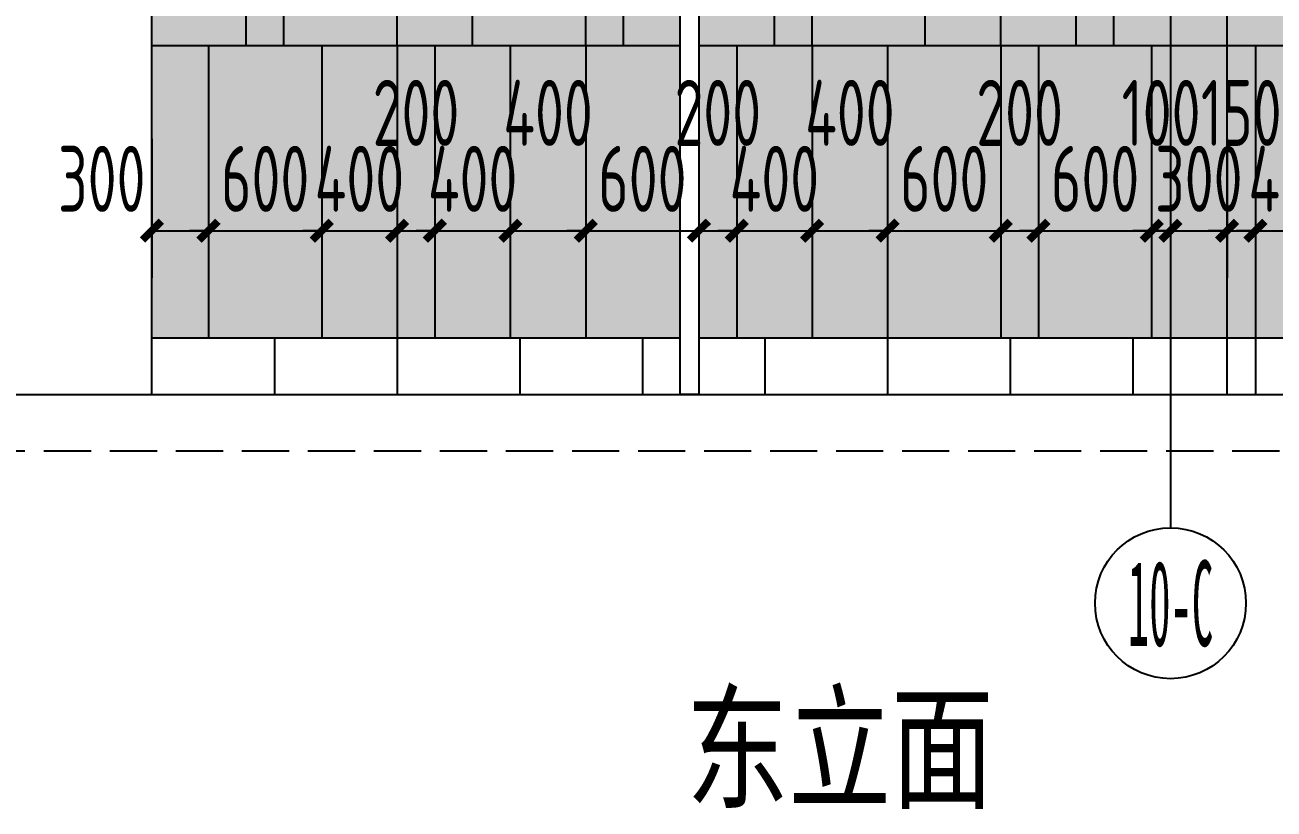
# Model space of a CAD drawing. Extents: x -863035 to 270371, y -8918 to 240488.
# Drawn here: x -26369 to -19747, y 146873 to 151032 of the extents above; entities that cross this region are included whole.
import ezdxf
from ezdxf.enums import TextEntityAlignment as Align

# ---------------------------------------------------------------- set-up
doc = ezdxf.new("R2010")
doc.units = 0
doc.header["$LTSCALE"] = 1000
doc.header["$MEASUREMENT"] = 0
doc.linetypes.add('109-34 轴网$0$L1$0$$AUDIT_BAD_LTYPE1', pattern=[0])
doc.linetypes.add('DASH', pattern=[0.35, 0.25, -0.1])
for name, color, linetype in [('01-标注_尺寸', 124, 'Continuous'), ('01-标注_轴线坐标', 132, 'Continuous'), ('02-TEXT_轴号', 7, 'Continuous'), ('05-填充_156', 156, 'Continuous'), ('A-C_窗', 140, 'Continuous'), ('A_AXIS-轴线', 36, 'Continuous'), ('AXIS_TEXT', 7, 'Continuous'), ('E-墙面分格', 146, 'Continuous'), ('E-立面轮廓', 241, 'Continuous')]:
    doc.layers.add(name, color=color, linetype=linetype)
doc.styles.add('_TCH_AXIS', font='STXIHEI.TTF')
doc.styles.add('_TCH_DIM_T3', font='ROS1', dxfattribs={"width": 0.75, "bigfont": 'JD'})
doc.styles.add('_TCH_LABEL', font='', dxfattribs={"width": 0.75})
doc.styles.add('COMPLEX', font='COMPLEX')
doc.styles.get('_TCH_LABEL').set_extended_font_data('SimSun')
doc.dimstyles.new('_TCH_ARCH&&100', dxfattribs={"dimtxt": 350, "dimasz": 100, "dimexe": 250, "dimexo": 300, "dimgap": 100, "dimtad": 1, "dimdec": 0, "dimzin": 0, "dimdsep": 46, "dimtxsty": '_TCH_DIM_T3', "dimblk": 'ARCHTICK', "dimcen": 0.09, "dimclrt": 7, "dimazin": 2, "dimtfac": 1, "dimtdec": 0, "dimtix": 1, "dimtmove": 2, "dimatfit": 3, "dimfxl": 0, "dimtolj": 1, "dimtzin": 0, "dimarcsym": 0})

# ---------------------------------------------------------------- blocks, each defined once
blk = doc.blocks.new('*U106')
at = {"layer": 'E-墙面分格'}
blk.add_line((0, 150), (0, -150), dxfattribs=at)
blk = doc.blocks.new('*U107')
at = {"layer": 'E-墙面分格', "color": 0, "linetype": 'ByBlock', "lineweight": -2, "transparency": 16777216}
for p in [(0, 0), (650, 0), (1300, 0), (1950, 0), (2600, 0), (3250, 0), (3900, 0), (4550, 0), (5200, 0)]:
    blk.add_blockref('*U106', p, dxfattribs=at)
blk = doc.blocks.new('_AXISO')
blk.add_circle((0, 0), 0.5)
at = {"layer": 'AXIS_TEXT', "style": 'COMPLEX', "width": 1.041667}
blk.add_attdef('A', text='', height=0.56, dxfattribs=at).set_placement((-0.25, -0.28), (0.25, -0.28), align=Align.FIT)
blk = doc.blocks.new('_ArchTick')
at = {"color": 0, "linetype": 'ByBlock', "const_width": 0.4}
blk.add_lwpolyline([(-0.5, -0.5), (0.5, 0.5)], dxfattribs=at)
blk = doc.blocks.new('*D1399')
at = {"layer": '01-标注_尺寸', "color": 0, "linetype": '109-34 轴网$0$L1$0$$AUDIT_BAD_LTYPE1', "lineweight": -2, "transparency": 16777216}
for p, q in [((-25695.7, 150427.4), (-25695.7, 149690.3)), ((-25395.7, 150427.4), (-25395.7, 149690.3)), ((-25695.7, 149940.3), (-25395.7, 149940.3))]:
    blk.add_line(p, q, dxfattribs=at)
at = {"layer": 'Defpoints', "color": 0, "linetype": '109-34 轴网$0$L1$0$$AUDIT_BAD_LTYPE1', "transparency": 16777216}
for p in [(-25695.7, 150727.4), (-25395.7, 150727.4), (-25395.7, 149940.3)]:
    blk.add_point(p, dxfattribs=at)
at = {"layer": '01-标注_尺寸', "color": 0, "linetype": '109-34 轴网$0$L1$0$$AUDIT_BAD_LTYPE1', "lineweight": -2, "transparency": 16777216, "xscale": 100, "yscale": 100, "zscale": 100, "rotation": 180}
blk.add_blockref('_ArchTick', (-25695.7, 149940.3), dxfattribs=at)
at = {"layer": '01-标注_尺寸', "color": 0, "linetype": '109-34 轴网$0$L1$0$$AUDIT_BAD_LTYPE1', "lineweight": -2, "transparency": 16777216, "xscale": 100, "yscale": 100, "zscale": 100}
blk.add_blockref('_ArchTick', (-25395.7, 149940.3), dxfattribs=at)
at = {"layer": '01-标注_尺寸', "color": 7, "linetype": '109-34 轴网$0$L1$0$$AUDIT_BAD_LTYPE1', "transparency": 16777216, "insert": (-25961.7, 150215.3), "char_height": 350, "attachment_point": 5, "style": '_TCH_DIM_T3'}
blk.add_mtext('\\A1;300', dxfattribs=at)
blk = doc.blocks.new('*D1400')
at = {"layer": '01-标注_尺寸', "color": 0, "linetype": '109-34 轴网$0$L1$0$$AUDIT_BAD_LTYPE1', "lineweight": -2, "transparency": 16777216}
for p, q in [((-25395.7, 150427.4), (-25395.7, 149690.3)), ((-24795.7, 150427.4), (-24795.7, 149690.3)), ((-25395.7, 149940.3), (-25495.7, 149940.3)), ((-25395.7, 149940.3), (-24795.7, 149940.3)), ((-24795.7, 149940.3), (-24695.7, 149940.3))]:
    blk.add_line(p, q, dxfattribs=at)
at = {"layer": 'Defpoints', "color": 0, "linetype": '109-34 轴网$0$L1$0$$AUDIT_BAD_LTYPE1', "transparency": 16777216}
for p in [(-25395.7, 150727.4), (-24795.7, 150727.4), (-24795.7, 149940.3)]:
    blk.add_point(p, dxfattribs=at)
at = {"layer": '01-标注_尺寸', "color": 0, "linetype": '109-34 轴网$0$L1$0$$AUDIT_BAD_LTYPE1', "lineweight": -2, "transparency": 16777216, "xscale": 100, "yscale": 100, "zscale": 100}
blk.add_blockref('_ArchTick', (-25395.7, 149940.3), dxfattribs=at)
at = {"layer": '01-标注_尺寸', "color": 0, "linetype": '109-34 轴网$0$L1$0$$AUDIT_BAD_LTYPE1', "lineweight": -2, "transparency": 16777216, "xscale": 100, "yscale": 100, "zscale": 100, "rotation": 180}
blk.add_blockref('_ArchTick', (-24795.7, 149940.3), dxfattribs=at)
at = {"layer": '01-标注_尺寸', "color": 7, "linetype": '109-34 轴网$0$L1$0$$AUDIT_BAD_LTYPE1', "transparency": 16777216, "insert": (-25095.7, 150215.3), "char_height": 350, "attachment_point": 5, "style": '_TCH_DIM_T3'}
blk.add_mtext('\\A1;600', dxfattribs=at)
blk = doc.blocks.new('*D1401')
at = {"layer": '01-标注_尺寸', "color": 0, "linetype": '109-34 轴网$0$L1$0$$AUDIT_BAD_LTYPE1', "lineweight": -2, "transparency": 16777216}
for p, q in [((-24795.7, 150427.4), (-24795.7, 149690.3)), ((-24395.7, 150427.4), (-24395.7, 149690.3)), ((-24795.7, 149940.3), (-24895.7, 149940.3)), ((-24795.7, 149940.3), (-24395.7, 149940.3)), ((-24395.7, 149940.3), (-24295.7, 149940.3))]:
    blk.add_line(p, q, dxfattribs=at)
at = {"layer": 'Defpoints', "color": 0, "linetype": '109-34 轴网$0$L1$0$$AUDIT_BAD_LTYPE1', "transparency": 16777216}
for p in [(-24795.7, 150727.4), (-24395.7, 150727.4), (-24395.7, 149940.3)]:
    blk.add_point(p, dxfattribs=at)
at = {"layer": '01-标注_尺寸', "color": 0, "linetype": '109-34 轴网$0$L1$0$$AUDIT_BAD_LTYPE1', "lineweight": -2, "transparency": 16777216, "xscale": 100, "yscale": 100, "zscale": 100}
blk.add_blockref('_ArchTick', (-24795.7, 149940.3), dxfattribs=at)
at = {"layer": '01-标注_尺寸', "color": 0, "linetype": '109-34 轴网$0$L1$0$$AUDIT_BAD_LTYPE1', "lineweight": -2, "transparency": 16777216, "xscale": 100, "yscale": 100, "zscale": 100, "rotation": 180}
blk.add_blockref('_ArchTick', (-24395.7, 149940.3), dxfattribs=at)
at = {"layer": '01-标注_尺寸', "color": 7, "linetype": '109-34 轴网$0$L1$0$$AUDIT_BAD_LTYPE1', "transparency": 16777216, "insert": (-24595.7, 150215.3), "char_height": 350, "attachment_point": 5, "style": '_TCH_DIM_T3'}
blk.add_mtext('\\A1;400', dxfattribs=at)
blk = doc.blocks.new('*D1402')
at = {"layer": '01-标注_尺寸', "color": 0, "linetype": '109-34 轴网$0$L1$0$$AUDIT_BAD_LTYPE1', "lineweight": -2, "transparency": 16777216}
for p, q in [((-24395.7, 150427.4), (-24395.7, 149690.3)), ((-24195.7, 150427.4), (-24195.7, 149690.3)), ((-24395.7, 149940.3), (-24195.7, 149940.3))]:
    blk.add_line(p, q, dxfattribs=at)
at = {"layer": 'Defpoints', "color": 0, "linetype": '109-34 轴网$0$L1$0$$AUDIT_BAD_LTYPE1', "transparency": 16777216}
for p in [(-24395.7, 150727.4), (-24195.7, 150727.4), (-24195.7, 149940.3)]:
    blk.add_point(p, dxfattribs=at)
at = {"layer": '01-标注_尺寸', "color": 0, "linetype": '109-34 轴网$0$L1$0$$AUDIT_BAD_LTYPE1', "lineweight": -2, "transparency": 16777216, "xscale": 100, "yscale": 100, "zscale": 100, "rotation": 180}
blk.add_blockref('_ArchTick', (-24395.7, 149940.3), dxfattribs=at)
at = {"layer": '01-标注_尺寸', "color": 0, "linetype": '109-34 轴网$0$L1$0$$AUDIT_BAD_LTYPE1', "lineweight": -2, "transparency": 16777216, "xscale": 100, "yscale": 100, "zscale": 100}
blk.add_blockref('_ArchTick', (-24195.7, 149940.3), dxfattribs=at)
at = {"layer": '01-标注_尺寸', "color": 7, "linetype": '109-34 轴网$0$L1$0$$AUDIT_BAD_LTYPE1', "transparency": 16777216, "insert": (-24295.7, 150565.3), "char_height": 350, "attachment_point": 5, "style": '_TCH_DIM_T3'}
blk.add_mtext('\\A1;200', dxfattribs=at)
blk = doc.blocks.new('*D1403')
at = {"layer": '01-标注_尺寸', "color": 0, "linetype": '109-34 轴网$0$L1$0$$AUDIT_BAD_LTYPE1', "lineweight": -2, "transparency": 16777216}
for p, q in [((-24195.7, 150427.4), (-24195.7, 149690.3)), ((-23795.7, 150427.4), (-23795.7, 149690.3)), ((-24195.7, 149940.3), (-24295.7, 149940.3)), ((-24195.7, 149940.3), (-23795.7, 149940.3)), ((-23795.7, 149940.3), (-23695.7, 149940.3))]:
    blk.add_line(p, q, dxfattribs=at)
at = {"layer": 'Defpoints', "color": 0, "linetype": '109-34 轴网$0$L1$0$$AUDIT_BAD_LTYPE1', "transparency": 16777216}
for p in [(-24195.7, 150727.4), (-23795.7, 150727.4), (-23795.7, 149940.3)]:
    blk.add_point(p, dxfattribs=at)
at = {"layer": '01-标注_尺寸', "color": 0, "linetype": '109-34 轴网$0$L1$0$$AUDIT_BAD_LTYPE1', "lineweight": -2, "transparency": 16777216, "xscale": 100, "yscale": 100, "zscale": 100}
blk.add_blockref('_ArchTick', (-24195.7, 149940.3), dxfattribs=at)
at = {"layer": '01-标注_尺寸', "color": 0, "linetype": '109-34 轴网$0$L1$0$$AUDIT_BAD_LTYPE1', "lineweight": -2, "transparency": 16777216, "xscale": 100, "yscale": 100, "zscale": 100, "rotation": 180}
blk.add_blockref('_ArchTick', (-23795.7, 149940.3), dxfattribs=at)
at = {"layer": '01-标注_尺寸', "color": 7, "linetype": '109-34 轴网$0$L1$0$$AUDIT_BAD_LTYPE1', "transparency": 16777216, "insert": (-23995.7, 150215.3), "char_height": 350, "attachment_point": 5, "style": '_TCH_DIM_T3'}
blk.add_mtext('\\A1;400', dxfattribs=at)
blk = doc.blocks.new('*D1404')
at = {"layer": '01-标注_尺寸', "color": 0, "linetype": '109-34 轴网$0$L1$0$$AUDIT_BAD_LTYPE1', "lineweight": -2, "transparency": 16777216}
for p, q in [((-23795.7, 150427.4), (-23795.7, 149690.3)), ((-23395.7, 150427.4), (-23395.7, 149690.3)), ((-23795.7, 149940.3), (-23395.7, 149940.3))]:
    blk.add_line(p, q, dxfattribs=at)
at = {"layer": 'Defpoints', "color": 0, "linetype": '109-34 轴网$0$L1$0$$AUDIT_BAD_LTYPE1', "transparency": 16777216}
for p in [(-23795.7, 150727.4), (-23395.7, 150727.4), (-23395.7, 149940.3)]:
    blk.add_point(p, dxfattribs=at)
at = {"layer": '01-标注_尺寸', "color": 0, "linetype": '109-34 轴网$0$L1$0$$AUDIT_BAD_LTYPE1', "lineweight": -2, "transparency": 16777216, "xscale": 100, "yscale": 100, "zscale": 100, "rotation": 180}
blk.add_blockref('_ArchTick', (-23795.7, 149940.3), dxfattribs=at)
at = {"layer": '01-标注_尺寸', "color": 0, "linetype": '109-34 轴网$0$L1$0$$AUDIT_BAD_LTYPE1', "lineweight": -2, "transparency": 16777216, "xscale": 100, "yscale": 100, "zscale": 100}
blk.add_blockref('_ArchTick', (-23395.7, 149940.3), dxfattribs=at)
at = {"layer": '01-标注_尺寸', "color": 7, "linetype": '109-34 轴网$0$L1$0$$AUDIT_BAD_LTYPE1', "transparency": 16777216, "insert": (-23595.7, 150565.3), "char_height": 350, "attachment_point": 5, "style": '_TCH_DIM_T3'}
blk.add_mtext('\\A1;400', dxfattribs=at)
blk = doc.blocks.new('*D1405')
at = {"layer": '01-标注_尺寸', "color": 0, "linetype": '109-34 轴网$0$L1$0$$AUDIT_BAD_LTYPE1', "lineweight": -2, "transparency": 16777216}
for p, q in [((-23395.7, 150427.4), (-23395.7, 149690.3)), ((-22795.7, 150427.4), (-22795.7, 149690.3)), ((-23395.7, 149940.3), (-23495.7, 149940.3)), ((-23395.7, 149940.3), (-22795.7, 149940.3)), ((-22795.7, 149940.3), (-22695.7, 149940.3))]:
    blk.add_line(p, q, dxfattribs=at)
at = {"layer": 'Defpoints', "color": 0, "linetype": '109-34 轴网$0$L1$0$$AUDIT_BAD_LTYPE1', "transparency": 16777216}
for p in [(-23395.7, 150727.4), (-22795.7, 150727.4), (-22795.7, 149940.3)]:
    blk.add_point(p, dxfattribs=at)
at = {"layer": '01-标注_尺寸', "color": 0, "linetype": '109-34 轴网$0$L1$0$$AUDIT_BAD_LTYPE1', "lineweight": -2, "transparency": 16777216, "xscale": 100, "yscale": 100, "zscale": 100}
blk.add_blockref('_ArchTick', (-23395.7, 149940.3), dxfattribs=at)
at = {"layer": '01-标注_尺寸', "color": 0, "linetype": '109-34 轴网$0$L1$0$$AUDIT_BAD_LTYPE1', "lineweight": -2, "transparency": 16777216, "xscale": 100, "yscale": 100, "zscale": 100, "rotation": 180}
blk.add_blockref('_ArchTick', (-22795.7, 149940.3), dxfattribs=at)
at = {"layer": '01-标注_尺寸', "color": 7, "linetype": '109-34 轴网$0$L1$0$$AUDIT_BAD_LTYPE1', "transparency": 16777216, "insert": (-23095.7, 150215.3), "char_height": 350, "attachment_point": 5, "style": '_TCH_DIM_T3'}
blk.add_mtext('\\A1;600', dxfattribs=at)
blk = doc.blocks.new('*D1406')
at = {"layer": '01-标注_尺寸', "color": 0, "linetype": '109-34 轴网$0$L1$0$$AUDIT_BAD_LTYPE1', "lineweight": -2, "transparency": 16777216}
for p, q in [((-22795.7, 150427.4), (-22795.7, 149690.3)), ((-22595.7, 150427.4), (-22595.7, 149690.3)), ((-22795.7, 149940.3), (-22595.7, 149940.3))]:
    blk.add_line(p, q, dxfattribs=at)
at = {"layer": 'Defpoints', "color": 0, "linetype": '109-34 轴网$0$L1$0$$AUDIT_BAD_LTYPE1', "transparency": 16777216}
for p in [(-22795.7, 150727.4), (-22595.7, 150727.4), (-22595.7, 149940.3)]:
    blk.add_point(p, dxfattribs=at)
at = {"layer": '01-标注_尺寸', "color": 0, "linetype": '109-34 轴网$0$L1$0$$AUDIT_BAD_LTYPE1', "lineweight": -2, "transparency": 16777216, "xscale": 100, "yscale": 100, "zscale": 100, "rotation": 180}
blk.add_blockref('_ArchTick', (-22795.7, 149940.3), dxfattribs=at)
at = {"layer": '01-标注_尺寸', "color": 0, "linetype": '109-34 轴网$0$L1$0$$AUDIT_BAD_LTYPE1', "lineweight": -2, "transparency": 16777216, "xscale": 100, "yscale": 100, "zscale": 100}
blk.add_blockref('_ArchTick', (-22595.7, 149940.3), dxfattribs=at)
at = {"layer": '01-标注_尺寸', "color": 7, "linetype": '109-34 轴网$0$L1$0$$AUDIT_BAD_LTYPE1', "transparency": 16777216, "insert": (-22695.7, 150565.3), "char_height": 350, "attachment_point": 5, "style": '_TCH_DIM_T3'}
blk.add_mtext('\\A1;200', dxfattribs=at)
blk = doc.blocks.new('*D1407')
at = {"layer": '01-标注_尺寸', "color": 0, "linetype": '109-34 轴网$0$L1$0$$AUDIT_BAD_LTYPE1', "lineweight": -2, "transparency": 16777216}
for p, q in [((-22595.7, 150427.4), (-22595.7, 149690.3)), ((-22195.7, 150427.4), (-22195.7, 149690.3)), ((-22595.7, 149940.3), (-22695.7, 149940.3)), ((-22595.7, 149940.3), (-22195.7, 149940.3)), ((-22195.7, 149940.3), (-22095.7, 149940.3))]:
    blk.add_line(p, q, dxfattribs=at)
at = {"layer": 'Defpoints', "color": 0, "linetype": '109-34 轴网$0$L1$0$$AUDIT_BAD_LTYPE1', "transparency": 16777216}
for p in [(-22595.7, 150727.4), (-22195.7, 150727.4), (-22195.7, 149940.3)]:
    blk.add_point(p, dxfattribs=at)
at = {"layer": '01-标注_尺寸', "color": 0, "linetype": '109-34 轴网$0$L1$0$$AUDIT_BAD_LTYPE1', "lineweight": -2, "transparency": 16777216, "xscale": 100, "yscale": 100, "zscale": 100}
blk.add_blockref('_ArchTick', (-22595.7, 149940.3), dxfattribs=at)
at = {"layer": '01-标注_尺寸', "color": 0, "linetype": '109-34 轴网$0$L1$0$$AUDIT_BAD_LTYPE1', "lineweight": -2, "transparency": 16777216, "xscale": 100, "yscale": 100, "zscale": 100, "rotation": 180}
blk.add_blockref('_ArchTick', (-22195.7, 149940.3), dxfattribs=at)
at = {"layer": '01-标注_尺寸', "color": 7, "linetype": '109-34 轴网$0$L1$0$$AUDIT_BAD_LTYPE1', "transparency": 16777216, "insert": (-22395.7, 150215.3), "char_height": 350, "attachment_point": 5, "style": '_TCH_DIM_T3'}
blk.add_mtext('\\A1;400', dxfattribs=at)
blk = doc.blocks.new('*D1408')
at = {"layer": '01-标注_尺寸', "color": 0, "linetype": '109-34 轴网$0$L1$0$$AUDIT_BAD_LTYPE1', "lineweight": -2, "transparency": 16777216}
for p, q in [((-22195.7, 150427.4), (-22195.7, 149690.3)), ((-21795.7, 150427.4), (-21795.7, 149690.3)), ((-22195.7, 149940.3), (-21795.7, 149940.3))]:
    blk.add_line(p, q, dxfattribs=at)
at = {"layer": 'Defpoints', "color": 0, "linetype": '109-34 轴网$0$L1$0$$AUDIT_BAD_LTYPE1', "transparency": 16777216}
for p in [(-22195.7, 150727.4), (-21795.7, 150727.4), (-21795.7, 149940.3)]:
    blk.add_point(p, dxfattribs=at)
at = {"layer": '01-标注_尺寸', "color": 0, "linetype": '109-34 轴网$0$L1$0$$AUDIT_BAD_LTYPE1', "lineweight": -2, "transparency": 16777216, "xscale": 100, "yscale": 100, "zscale": 100, "rotation": 180}
blk.add_blockref('_ArchTick', (-22195.7, 149940.3), dxfattribs=at)
at = {"layer": '01-标注_尺寸', "color": 0, "linetype": '109-34 轴网$0$L1$0$$AUDIT_BAD_LTYPE1', "lineweight": -2, "transparency": 16777216, "xscale": 100, "yscale": 100, "zscale": 100}
blk.add_blockref('_ArchTick', (-21795.7, 149940.3), dxfattribs=at)
at = {"layer": '01-标注_尺寸', "color": 7, "linetype": '109-34 轴网$0$L1$0$$AUDIT_BAD_LTYPE1', "transparency": 16777216, "insert": (-21995.7, 150565.3), "char_height": 350, "attachment_point": 5, "style": '_TCH_DIM_T3'}
blk.add_mtext('\\A1;400', dxfattribs=at)
blk = doc.blocks.new('*D1409')
at = {"layer": '01-标注_尺寸', "color": 0, "linetype": '109-34 轴网$0$L1$0$$AUDIT_BAD_LTYPE1', "lineweight": -2, "transparency": 16777216}
for p, q in [((-21795.7, 150427.4), (-21795.7, 149690.3)), ((-21195.7, 150427.4), (-21195.7, 149690.3)), ((-21795.7, 149940.3), (-21895.7, 149940.3)), ((-21795.7, 149940.3), (-21195.7, 149940.3)), ((-21195.7, 149940.3), (-21095.7, 149940.3))]:
    blk.add_line(p, q, dxfattribs=at)
at = {"layer": 'Defpoints', "color": 0, "linetype": '109-34 轴网$0$L1$0$$AUDIT_BAD_LTYPE1', "transparency": 16777216}
for p in [(-21795.7, 150727.4), (-21195.7, 150727.4), (-21195.7, 149940.3)]:
    blk.add_point(p, dxfattribs=at)
at = {"layer": '01-标注_尺寸', "color": 0, "linetype": '109-34 轴网$0$L1$0$$AUDIT_BAD_LTYPE1', "lineweight": -2, "transparency": 16777216, "xscale": 100, "yscale": 100, "zscale": 100}
blk.add_blockref('_ArchTick', (-21795.7, 149940.3), dxfattribs=at)
at = {"layer": '01-标注_尺寸', "color": 0, "linetype": '109-34 轴网$0$L1$0$$AUDIT_BAD_LTYPE1', "lineweight": -2, "transparency": 16777216, "xscale": 100, "yscale": 100, "zscale": 100, "rotation": 180}
blk.add_blockref('_ArchTick', (-21195.7, 149940.3), dxfattribs=at)
at = {"layer": '01-标注_尺寸', "color": 7, "linetype": '109-34 轴网$0$L1$0$$AUDIT_BAD_LTYPE1', "transparency": 16777216, "insert": (-21495.7, 150215.3), "char_height": 350, "attachment_point": 5, "style": '_TCH_DIM_T3'}
blk.add_mtext('\\A1;600', dxfattribs=at)
blk = doc.blocks.new('*D1410')
at = {"layer": '01-标注_尺寸', "color": 0, "linetype": '109-34 轴网$0$L1$0$$AUDIT_BAD_LTYPE1', "lineweight": -2, "transparency": 16777216}
for p, q in [((-21195.7, 150427.4), (-21195.7, 149690.3)), ((-20995.7, 150427.4), (-20995.7, 149690.3)), ((-21195.7, 149940.3), (-20995.7, 149940.3))]:
    blk.add_line(p, q, dxfattribs=at)
at = {"layer": 'Defpoints', "color": 0, "linetype": '109-34 轴网$0$L1$0$$AUDIT_BAD_LTYPE1', "transparency": 16777216}
for p in [(-21195.7, 150727.4), (-20995.7, 150727.4), (-20995.7, 149940.3)]:
    blk.add_point(p, dxfattribs=at)
at = {"layer": '01-标注_尺寸', "color": 0, "linetype": '109-34 轴网$0$L1$0$$AUDIT_BAD_LTYPE1', "lineweight": -2, "transparency": 16777216, "xscale": 100, "yscale": 100, "zscale": 100, "rotation": 180}
blk.add_blockref('_ArchTick', (-21195.7, 149940.3), dxfattribs=at)
at = {"layer": '01-标注_尺寸', "color": 0, "linetype": '109-34 轴网$0$L1$0$$AUDIT_BAD_LTYPE1', "lineweight": -2, "transparency": 16777216, "xscale": 100, "yscale": 100, "zscale": 100}
blk.add_blockref('_ArchTick', (-20995.7, 149940.3), dxfattribs=at)
at = {"layer": '01-标注_尺寸', "color": 7, "linetype": '109-34 轴网$0$L1$0$$AUDIT_BAD_LTYPE1', "transparency": 16777216, "insert": (-21095.7, 150565.3), "char_height": 350, "attachment_point": 5, "style": '_TCH_DIM_T3'}
blk.add_mtext('\\A1;200', dxfattribs=at)
blk = doc.blocks.new('*D1411')
at = {"layer": '01-标注_尺寸', "color": 0, "linetype": '109-34 轴网$0$L1$0$$AUDIT_BAD_LTYPE1', "lineweight": -2, "transparency": 16777216}
for p, q in [((-20995.7, 150427.4), (-20995.7, 149690.3)), ((-20395.7, 150427.4), (-20395.7, 149690.3)), ((-20995.7, 149940.3), (-21095.7, 149940.3)), ((-20995.7, 149940.3), (-20395.7, 149940.3)), ((-20395.7, 149940.3), (-20295.7, 149940.3))]:
    blk.add_line(p, q, dxfattribs=at)
at = {"layer": 'Defpoints', "color": 0, "linetype": '109-34 轴网$0$L1$0$$AUDIT_BAD_LTYPE1', "transparency": 16777216}
for p in [(-20995.7, 150727.4), (-20395.7, 150727.4), (-20395.7, 149940.3)]:
    blk.add_point(p, dxfattribs=at)
at = {"layer": '01-标注_尺寸', "color": 0, "linetype": '109-34 轴网$0$L1$0$$AUDIT_BAD_LTYPE1', "lineweight": -2, "transparency": 16777216, "xscale": 100, "yscale": 100, "zscale": 100}
blk.add_blockref('_ArchTick', (-20995.7, 149940.3), dxfattribs=at)
at = {"layer": '01-标注_尺寸', "color": 0, "linetype": '109-34 轴网$0$L1$0$$AUDIT_BAD_LTYPE1', "lineweight": -2, "transparency": 16777216, "xscale": 100, "yscale": 100, "zscale": 100, "rotation": 180}
blk.add_blockref('_ArchTick', (-20395.7, 149940.3), dxfattribs=at)
at = {"layer": '01-标注_尺寸', "color": 7, "linetype": '109-34 轴网$0$L1$0$$AUDIT_BAD_LTYPE1', "transparency": 16777216, "insert": (-20695.7, 150215.3), "char_height": 350, "attachment_point": 5, "style": '_TCH_DIM_T3'}
blk.add_mtext('\\A1;600', dxfattribs=at)
blk = doc.blocks.new('*D1412')
at = {"layer": '01-标注_尺寸', "color": 0, "linetype": '109-34 轴网$0$L1$0$$AUDIT_BAD_LTYPE1', "lineweight": -2, "transparency": 16777216}
for p, q in [((-20395.7, 150427.4), (-20395.7, 149690.3)), ((-20295.7, 150427.4), (-20295.7, 149690.3)), ((-20395.7, 149940.3), (-20495.7, 149940.3)), ((-20395.7, 149940.3), (-20295.7, 149940.3)), ((-20295.7, 149940.3), (-20195.7, 149940.3))]:
    blk.add_line(p, q, dxfattribs=at)
at = {"layer": 'Defpoints', "color": 0, "linetype": '109-34 轴网$0$L1$0$$AUDIT_BAD_LTYPE1', "transparency": 16777216}
for p in [(-20395.7, 150727.4), (-20295.7, 150727.4), (-20295.7, 149940.3)]:
    blk.add_point(p, dxfattribs=at)
at = {"layer": '01-标注_尺寸', "color": 0, "linetype": '109-34 轴网$0$L1$0$$AUDIT_BAD_LTYPE1', "lineweight": -2, "transparency": 16777216, "xscale": 100, "yscale": 100, "zscale": 100}
blk.add_blockref('_ArchTick', (-20395.7, 149940.3), dxfattribs=at)
at = {"layer": '01-标注_尺寸', "color": 0, "linetype": '109-34 轴网$0$L1$0$$AUDIT_BAD_LTYPE1', "lineweight": -2, "transparency": 16777216, "xscale": 100, "yscale": 100, "zscale": 100, "rotation": 180}
blk.add_blockref('_ArchTick', (-20295.7, 149940.3), dxfattribs=at)
at = {"layer": '01-标注_尺寸', "color": 7, "linetype": '109-34 轴网$0$L1$0$$AUDIT_BAD_LTYPE1', "transparency": 16777216, "insert": (-20345.7, 150565.3), "char_height": 350, "attachment_point": 5, "style": '_TCH_DIM_T3'}
blk.add_mtext('\\A1;100', dxfattribs=at)
blk = doc.blocks.new('*D1413')
at = {"layer": '01-标注_尺寸', "color": 0, "linetype": '109-34 轴网$0$L1$0$$AUDIT_BAD_LTYPE1', "lineweight": -2, "transparency": 16777216}
for p, q in [((-20295.7, 150427.4), (-20295.7, 149690.3)), ((-19995.7, 150427.4), (-19995.7, 149690.3)), ((-20295.7, 149940.3), (-20395.7, 149940.3)), ((-20295.7, 149940.3), (-19995.7, 149940.3)), ((-19995.7, 149940.3), (-19895.7, 149940.3))]:
    blk.add_line(p, q, dxfattribs=at)
at = {"layer": 'Defpoints', "color": 0, "linetype": '109-34 轴网$0$L1$0$$AUDIT_BAD_LTYPE1', "transparency": 16777216}
for p in [(-20295.7, 150727.4), (-19995.7, 150727.4), (-19995.7, 149940.3)]:
    blk.add_point(p, dxfattribs=at)
at = {"layer": '01-标注_尺寸', "color": 0, "linetype": '109-34 轴网$0$L1$0$$AUDIT_BAD_LTYPE1', "lineweight": -2, "transparency": 16777216, "xscale": 100, "yscale": 100, "zscale": 100}
blk.add_blockref('_ArchTick', (-20295.7, 149940.3), dxfattribs=at)
at = {"layer": '01-标注_尺寸', "color": 0, "linetype": '109-34 轴网$0$L1$0$$AUDIT_BAD_LTYPE1', "lineweight": -2, "transparency": 16777216, "xscale": 100, "yscale": 100, "zscale": 100, "rotation": 180}
blk.add_blockref('_ArchTick', (-19995.7, 149940.3), dxfattribs=at)
at = {"layer": '01-标注_尺寸', "color": 7, "linetype": '109-34 轴网$0$L1$0$$AUDIT_BAD_LTYPE1', "transparency": 16777216, "insert": (-20145.7, 150215.3), "char_height": 350, "attachment_point": 5, "style": '_TCH_DIM_T3'}
blk.add_mtext('\\A1;300', dxfattribs=at)
blk = doc.blocks.new('*D1414')
at = {"layer": '01-标注_尺寸', "color": 0, "linetype": '109-34 轴网$0$L1$0$$AUDIT_BAD_LTYPE1', "lineweight": -2, "transparency": 16777216}
for p, q in [((-19995.7, 150427.4), (-19995.7, 149690.3)), ((-19845.7, 150427.4), (-19845.7, 149690.3)), ((-19995.7, 149940.3), (-20095.7, 149940.3)), ((-19995.7, 149940.3), (-19845.7, 149940.3)), ((-19845.7, 149940.3), (-19745.7, 149940.3))]:
    blk.add_line(p, q, dxfattribs=at)
at = {"layer": 'Defpoints', "color": 0, "linetype": '109-34 轴网$0$L1$0$$AUDIT_BAD_LTYPE1', "transparency": 16777216}
for p in [(-19995.7, 150727.4), (-19845.7, 150727.4), (-19845.7, 149940.3)]:
    blk.add_point(p, dxfattribs=at)
at = {"layer": '01-标注_尺寸', "color": 0, "linetype": '109-34 轴网$0$L1$0$$AUDIT_BAD_LTYPE1', "lineweight": -2, "transparency": 16777216, "xscale": 100, "yscale": 100, "zscale": 100}
blk.add_blockref('_ArchTick', (-19995.7, 149940.3), dxfattribs=at)
at = {"layer": '01-标注_尺寸', "color": 0, "linetype": '109-34 轴网$0$L1$0$$AUDIT_BAD_LTYPE1', "lineweight": -2, "transparency": 16777216, "xscale": 100, "yscale": 100, "zscale": 100, "rotation": 180}
blk.add_blockref('_ArchTick', (-19845.7, 149940.3), dxfattribs=at)
at = {"layer": '01-标注_尺寸', "color": 7, "linetype": '109-34 轴网$0$L1$0$$AUDIT_BAD_LTYPE1', "transparency": 16777216, "insert": (-19920.7, 150565.3), "char_height": 350, "attachment_point": 5, "style": '_TCH_DIM_T3'}
blk.add_mtext('\\A1;150', dxfattribs=at)
blk = doc.blocks.new('*D1415')
at = {"layer": '01-标注_尺寸', "color": 0, "linetype": '109-34 轴网$0$L1$0$$AUDIT_BAD_LTYPE1', "lineweight": -2, "transparency": 16777216}
for p, q in [((-19845.7, 150427.4), (-19845.7, 149690.3)), ((-19445.7, 150427.4), (-19445.7, 149690.3)), ((-19845.7, 149940.3), (-19945.7, 149940.3)), ((-19845.7, 149940.3), (-19445.7, 149940.3)), ((-19445.7, 149940.3), (-19345.7, 149940.3))]:
    blk.add_line(p, q, dxfattribs=at)
at = {"layer": 'Defpoints', "color": 0, "linetype": '109-34 轴网$0$L1$0$$AUDIT_BAD_LTYPE1', "transparency": 16777216}
for p in [(-19845.7, 150727.4), (-19445.7, 150727.4), (-19445.7, 149940.3)]:
    blk.add_point(p, dxfattribs=at)
at = {"layer": '01-标注_尺寸', "color": 0, "linetype": '109-34 轴网$0$L1$0$$AUDIT_BAD_LTYPE1', "lineweight": -2, "transparency": 16777216, "xscale": 100, "yscale": 100, "zscale": 100}
blk.add_blockref('_ArchTick', (-19845.7, 149940.3), dxfattribs=at)
at = {"layer": '01-标注_尺寸', "color": 0, "linetype": '109-34 轴网$0$L1$0$$AUDIT_BAD_LTYPE1', "lineweight": -2, "transparency": 16777216, "xscale": 100, "yscale": 100, "zscale": 100, "rotation": 180}
blk.add_blockref('_ArchTick', (-19445.7, 149940.3), dxfattribs=at)
at = {"layer": '01-标注_尺寸', "color": 7, "linetype": '109-34 轴网$0$L1$0$$AUDIT_BAD_LTYPE1', "transparency": 16777216, "insert": (-19645.7, 150215.3), "char_height": 350, "attachment_point": 5, "style": '_TCH_DIM_T3'}
blk.add_mtext('\\A1;400', dxfattribs=at)

msp = doc.modelspace()

# ---------------------------------------------------------------- hatches: boundary and pattern name
at = {"layer": '05-填充_156'}
h = msp.add_hatch(dxfattribs=at)
h.set_pattern_fill('天然石材', color=256, scale=50)
h.set_pattern_definition([(45, (-130598.99, -111274.96), (-176.77677, 176.77677), []), (45, (-130512.05, -111364.72), (-176.77677, 176.77677), [98.68425, -56.391])])
h.paths.add_polyline_path([(-54657.6, 152471.9), (-54657.6, 149371.9), (-49357.6, 149371.9), (-49357.6, 152471.9)])
h.paths.add_polyline_path([(-49357.6, 152821.9), (-49357.6, 149371.9), (-44557.6, 149371.9), (-44557.6, 152821.9)])
h.paths.add_polyline_path([(-39243.5, 152471.9), (-39243.5, 149371.9), (-34243.5, 149371.9), (-34243.5, 152471.9)])
h.paths.add_polyline_path([(-34243.5, 152821.9), (-34243.5, 149371.9), (-30743.5, 149371.9), (-30743.5, 152821.9)])
h.paths.add_polyline_path([(-25695.7, 152821.9), (-25695.7, 149371.9), (-19995.7, 149371.9), (-19995.7, 152821.9)])
h.paths.add_polyline_path([(-19995.7, 149371.9), (-18495.7, 149371.9), (-18495.7, 152471.9), (-19995.7, 152471.9)])
h.paths.add_polyline_path([(-18495.7, 149371.9), (-15595.7, 149371.9), (-15595.7, 152471.9), (-18495.7, 152471.9)])

# ---------------------------------------------------------------- linework, layer by layer
at = {"layer": '01-标注_轴线坐标'}
msp.add_line((-20295.7, 149364.2), (-20295.7, 148364.2), dxfattribs=at)
at = {"layer": 'A-C_窗', "linetype": 'DASH'}
msp.add_line((-57068.7, 148771.9), (-1154.2, 148771.9), dxfattribs=at)
at = {"layer": 'A_AXIS-轴线', "ltscale": 0.4}
msp.add_line((-20295.7, 153379.8), (-20295.7, 148802.2), dxfattribs=at)
at = {"layer": 'E-墙面分格'}
for p, q in [((-25195.7, 150921.9), (-25195.7, 152821.9)), ((-24995.7, 150921.9), (-24995.7, 152821.9)), ((-24395.7, 150921.9), (-24395.7, 152821.9)), ((-23995.7, 150921.9), (-23995.7, 152821.9)), ((-23395.7, 150921.9), (-23395.7, 152821.9)), ((-23195.7, 150921.9), (-23195.7, 152821.9)), ((-22795.7, 150921.9), (-22795.7, 152821.9)), ((-22395.7, 150921.9), (-22395.7, 152821.9)), ((-22195.7, 150921.9), (-22195.7, 152821.9)), ((-21595.7, 150921.9), (-21595.7, 152821.9)), ((-21195.7, 150921.9), (-21195.7, 152821.9)), ((-21195.7, 150921.9), (-21195.7, 152821.9)), ((-20795.7, 150921.9), (-20795.7, 152821.9)), ((-20595.7, 150921.9), (-20595.7, 152821.9)), ((-25695.7, 150921.9), (-15595.7, 150921.9)), ((-25395.7, 150921.9), (-25395.7, 149371.9)), ((-24795.7, 150921.9), (-24795.7, 149371.9)), ((-24395.7, 150921.9), (-24395.7, 149371.9)), ((-24195.7, 150921.9), (-24195.7, 149371.9)), ((-23795.7, 150921.9), (-23795.7, 149371.9)), ((-23395.7, 150921.9), (-23395.7, 149371.9)), ((-22795.7, 150921.9), (-22795.7, 149371.9)), ((-22595.7, 150921.9), (-22595.7, 149371.9)), ((-22195.7, 150921.9), (-22195.7, 149371.9)), ((-21795.7, 150921.9), (-21795.7, 149371.9)), ((-21195.7, 150921.9), (-21195.7, 149371.9)), ((-21195.7, 150921.9), (-21195.7, 149371.9)), ((-20995.7, 150921.9), (-20995.7, 149371.9)), ((-20395.7, 150921.9), (-20395.7, 149371.9)), ((-19845.7, 150921.9), (-19845.7, 149371.9)), ((-25695.7, 149371.9), (-15595.7, 149371.9))]:
    msp.add_line(p, q, dxfattribs=at)
at = {"layer": 'E-立面轮廓'}
for p, q in [((-25695.7, 149071.9), (-25695.7, 152821.9)), ((-19995.7, 149071.9), (-19995.7, 152821.9)), ((-57068.7, 149071.9), (-1154.2, 149071.9))]:
    msp.add_line(p, q, dxfattribs=at)

# ---------------------------------------------------------------- block references
at = {"layer": '01-标注_轴线坐标'}
ref = msp.add_blockref('_AXISO', (-20295.7, 147964.2), dxfattribs=dict(at, xscale=800, yscale=800, zscale=800))
ref.add_attrib('A', '10-C', dxfattribs={"layer": '02-TEXT_轴号', "height": 452.55, "style": '_TCH_AXIS', "width": 0.331558}).set_placement((-20522, 147737.9), (-20069.5, 147737.9), align=Align.FIT)

# ---------------------------------------------------------------- texts
at = {"style": '_TCH_LABEL', "width": 0.75}
msp.add_text('东立面', height=531.65, dxfattribs=at).set_placement((-22864.2, 146930.8))

# ---------------------------------------------------------------- dimensions: what is measured, and where the dimension line sits
at = {"layer": '01-标注_尺寸', "linetype": '109-34 轴网$0$L1$0$$AUDIT_BAD_LTYPE1'}
for base, p1, p2, picture, middle in [((-24195.7, 149940.3), (-24395.7, 150727.4), (-24195.7, 150727.4), '*D1402', (-24295.7, 150565.3)), ((-23395.7, 149940.3), (-23795.7, 150727.4), (-23395.7, 150727.4), '*D1404', (-23595.7, 150565.3)), ((-21795.7, 149940.3), (-22195.7, 150727.4), (-21795.7, 150727.4), '*D1408', (-21995.7, 150565.3)), ((-20995.7, 149940.3), (-21195.7, 150727.4), (-20995.7, 150727.4), '*D1410', (-21095.7, 150565.3)), ((-20295.7, 149940.3), (-20395.7, 150727.4), (-20295.7, 150727.4), '*D1412', (-20345.7, 150565.3)), ((-19845.7, 149940.3), (-19995.7, 150727.4), (-19845.7, 150727.4), '*D1414', (-19920.7, 150565.3)), ((-25395.7, 149940.3), (-25695.7, 150727.4), (-25395.7, 150727.4), '*D1399', (-25961.7, 150215.3))]:
    dim = msp.add_linear_dim(base=base, p1=p1, p2=p2, angle=0, dimstyle='_TCH_ARCH&&100', dxfattribs=at)
    dim.commit()
    dim.dimension.update_dxf_attribs({"geometry": picture, "text_midpoint": middle, "dimtype": 161})
for p1, p2, picture, middle in [((-25395.7, 150727.4), (-24795.7, 150727.4), '*D1400', (-25095.7, 150215.3)), ((-24795.7, 150727.4), (-24395.7, 150727.4), '*D1401', (-24595.7, 150215.3)), ((-24195.7, 150727.4), (-23795.7, 150727.4), '*D1403', (-23995.7, 150215.3)), ((-21795.7, 150727.4), (-21195.7, 150727.4), '*D1409', (-21495.7, 150215.3)), ((-20995.7, 150727.4), (-20395.7, 150727.4), '*D1411', (-20695.7, 150215.3)), ((-20295.7, 150727.4), (-19995.7, 150727.4), '*D1413', (-20145.7, 150215.3)), ((-19845.7, 150727.4), (-19445.7, 150727.4), '*D1415', (-19645.7, 150215.3))]:
    dim = msp.add_aligned_dim(p1=p1, p2=p2, distance=-787.2, dimstyle='_TCH_ARCH&&100', dxfattribs=at)
    dim.commit()
    dim.dimension.update_dxf_attribs({"geometry": picture, "text_midpoint": middle})

# ---------------------------------------------------------------- next in the draw order: wipeouts: each hides what was drawn before it
at = {"linetype": '109-34 轴网$0$L1$0$$AUDIT_BAD_LTYPE1'}
msp.add_wipeout([(-22795.7, 152491.9), (-22795.7, 149071.9), (-22895.7, 149071.9), (-22895.7, 152491.9), (-22920.7, 152491.9), (-22920.7, 152541.9), (-22995.7, 152621.9), (-22995.7, 152821.9), (-22695.7, 152821.9), (-22695.7, 152621.9), (-22770.7, 152541.9), (-22770.7, 152491.9)], dxfattribs=at)

# ---------------------------------------------------------------- next in the draw order: linework, layer by layer
for p, q in [((-22895.7, 149071.9), (-22895.7, 152491.9)), ((-22795.7, 152491.9), (-22795.7, 149071.9)), ((-22795.7, 149071.9), (-22895.7, 149071.9))]:
    msp.add_line(p, q, dxfattribs=at)

# ---------------------------------------------------------------- next in the draw order: block references
at = {"layer": 'E-墙面分格'}
msp.add_blockref('*U107', (-25045.7, 149221.9), dxfattribs=at)

# ---------------------------------------------------------------- next in the draw order: dimensions: what is measured, and where the dimension line sits
at = {"layer": '01-标注_尺寸', "linetype": '109-34 轴网$0$L1$0$$AUDIT_BAD_LTYPE1'}
dim = msp.add_linear_dim(base=(-22595.7, 149940.3), p1=(-22795.7, 150727.4), p2=(-22595.7, 150727.4), angle=0, dimstyle='_TCH_ARCH&&100', dxfattribs=at)
dim.commit()
dim.dimension.update_dxf_attribs({"geometry": '*D1406', "text_midpoint": (-22695.7, 150565.3), "dimtype": 161})
for p1, p2, picture, middle in [((-23395.7, 150727.4), (-22795.7, 150727.4), '*D1405', (-23095.7, 150215.3)), ((-22595.7, 150727.4), (-22195.7, 150727.4), '*D1407', (-22395.7, 150215.3))]:
    dim = msp.add_aligned_dim(p1=p1, p2=p2, distance=-787.2, dimstyle='_TCH_ARCH&&100', dxfattribs=at)
    dim.commit()
    dim.dimension.update_dxf_attribs({"geometry": picture, "text_midpoint": middle})

doc.saveas('drawing.dxf')
